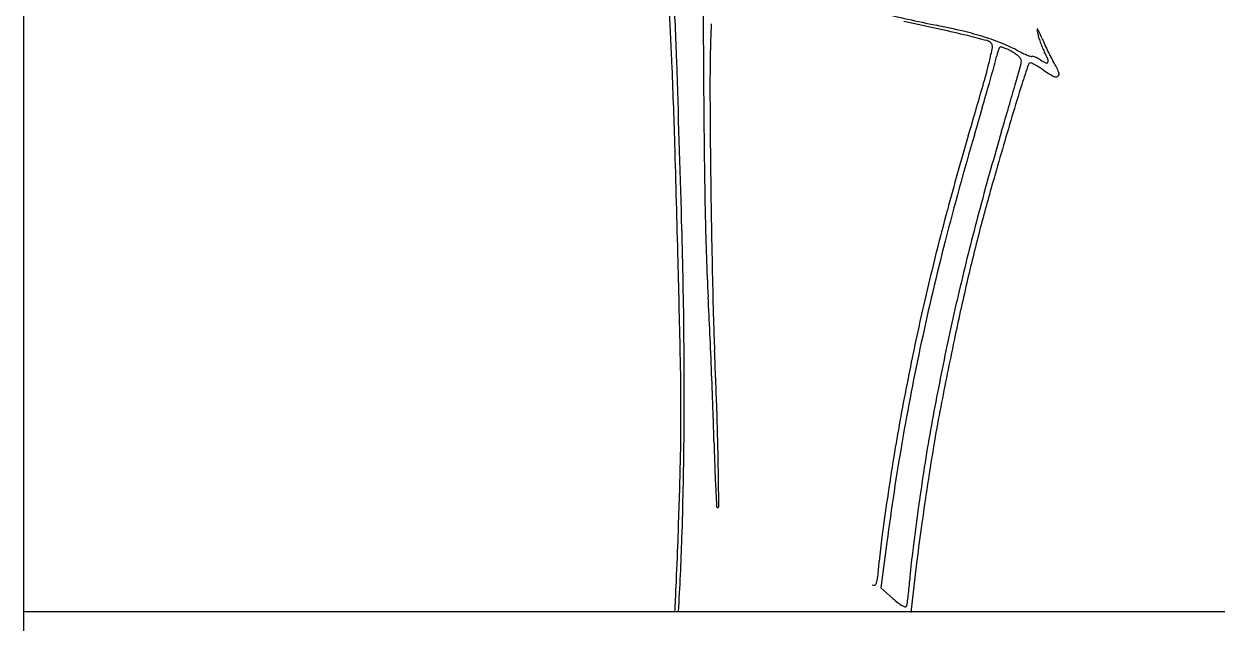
# Model space of a CAD drawing. Header units: millimetres. Extents: x 56222 to 3066687, y -650199 to -121287.
# Drawn here: x 140369.33 to 140375.92, y -185767.96 to -185764.66 of the extents above; entities that cross this region are included whole.
import ezdxf

# ---------------------------------------------------------------- set-up
doc = ezdxf.new("R2010")
doc.units = ezdxf.units.MM
doc.header["$MEASUREMENT"] = 0
doc.layers.add('$TD_AUDIT_GENERATED_(A0BDF17)', color=32, linetype='Continuous', lineweight=30)
doc.layers.add('FURNITURE', color=32, linetype='Continuous', lineweight=9)

msp = doc.modelspace()

# ---------------------------------------------------------------- linework, layer by layer
at = {"layer": '$TD_AUDIT_GENERATED_(A0BDF17)', "linetype": 'Continuous', "lineweight": 25, "ltscale": 2}
for p, q in [((140374.0957, -185767.5124), (140374.0626, -185767.7656)), ((140374.2579, -185767.643), (140374.2276, -185767.9002)), ((140374.0626, -185767.7656), (140374.1285, -185767.824)), ((140376.6512, -185767.8965), (140369.3346, -185767.8965))]:
    msp.add_line(p, q, dxfattribs=at)
for centre, radius, start, end in [((140356.5673, -185765.3851), 16.3773, 1.83964, 3.19593), ((140462.3025, -185764.3593), 89.2206, 180.046119, 180.459794), ((140350.9921, -185765.782), 21.9367, 2.38835, 3.21294), ((140375.82, -185757.5243), 7.2855, 255.97058, 258.51143), ((140378.7761, -185764.9251), 5.6559, 177.27137, 179.09357), ((140369.2989, -185787.7135), 23.5837, 77.52514, 78.03278), ((140373.4924, -185768.9767), 4.4011, 76.5303, 78.51153), ((140373.0126, -185770.9271), 6.3914, 76.18412, 77.52505), ((140374.9254, -185764.685), 0.0016, 38.56157, 186.16168), ((140375.1805, -185764.6575), 0.2582, 186.16187, 190.81205), ((140374.8854, -185764.717), 0.0528, 23.71311, 38.5617), ((140374.109, -185766.4025), 1.754, 72.59196, 76.53031), ((140372.5497, -185772.8093), 8.3296, 75.40832, 76.1841), ((140374.261, -185765.9176), 1.2458, 67.82626, 72.5919), ((140374.6363, -185764.7939), 0.0471, 44.99988, 75.40833), ((140375.1534, -185764.6627), 0.2306, 190.812, 196.62948), ((140375.4757, -185764.5664), 0.567, 196.62944, 199.60017), ((140371.8336, -185766.0574), 3.386, 22.95968, 23.713), ((140376.0875, -185764.2553), 1.2338, 202.95968, 204.70236), ((140373.4045, -185764.557), 1.2933, 346.29738, 349.82171), ((140374.6497, -185764.7805), 0.0282, 349.82165, 44.99992), ((140374.9622, -185764.8899), 0.267, 164.43719, 168.3909), ((140374.8897, -185764.8698), 0.1918, 159.37105, 164.43724), ((140374.8674, -185764.8614), 0.1679, 154.62257, 159.37102), ((140374.7264, -185764.7945), 0.0119, 121.71736, 154.62238), ((140374.7245, -185764.7914), 0.0083, 73.26968, 121.71736), ((140374.6591, -185765.0089), 0.2354, 68.96112, 73.26971), ((140374.3341, -185765.7382), 1.0522, 62.41698, 67.8263), ((140374.6538, -185765.0229), 0.2504, 63.91492, 68.96118), ((140374.5846, -185765.1641), 0.4076, 60.41221, 63.91501), ((140374.6264, -185765.0905), 0.3229, 55.05381, 60.41228), ((140375.1018, -185764.2688), 0.6057, 242.41704, 245.03099), ((140375.0137, -185764.4579), 0.3971, 245.031, 248.61742), ((140375.4992, -185764.5581), 0.5918, 199.60015, 202.54407), ((140375.2812, -185764.6485), 0.3559, 202.54414, 206.85342), ((140374.2708, -185765.1601), 0.7767, 23.43037, 26.85343), ((140376.5705, -185764.0331), 1.7656, 204.70239, 206.03461), ((140376.4535, -185764.0902), 1.6353, 206.03467, 207.38225), ((140335.4612, -185766.4297), 37.4811, 1.70416, 2.38827), ((140041.4295, -185775.5064), 331.6777, 1.687364, 1.839541), ((140384.3148, -185765.0128), 11.1953, 179.09354, 180.30522), ((140371.5431, -185764.1031), 3.2092, 343.8755, 346.29742), ((140334.358, -185753.5456), 41.894, 344.15798, 344.32024), ((140374.2518, -185764.744), 0.4582, 344.32026, 348.39081), ((140374.761, -185764.898), 0.0881, 40.96475, 55.05389), ((140374.794, -185764.8693), 0.0443, 19.91143, 40.96481), ((140374.6599, -185764.8395), 0.1794, 344.16164, 350.6909), ((140374.8088, -185764.8639), 0.0286, 350.69099, 19.91152), ((140380.5154, -185766.8112), 5.9608, 161.09418, 162.20915), ((140375.0199, -185764.4422), 0.414, 248.61744, 251.44359), ((140374.888, -185764.8839), 0.0125, 76.58302, 161.09413), ((140374.8923, -185764.8221), 0.0132, 251.44354, 285.54083), ((140374.8814, -185764.9116), 0.041, 62.50686, 76.58298), ((140374.8992, -185764.8468), 0.0124, 73.50259, 105.54083), ((140374.6622, -185765.3329), 0.5159, 60.30129, 62.50688), ((140374.8678, -185764.9526), 0.1228, 67.56402, 73.50266), ((140374.8581, -185764.9762), 0.1483, 61.6034, 67.56402), ((140374.642, -185765.3682), 0.5566, 57.87683, 60.30127), ((140374.8354, -185765.0181), 0.1959, 56.76609, 61.60342), ((140375.0933, -185764.6246), 0.2745, 236.76604, 243.91653), ((140374.976, -185764.864), 0.00793, 243.91647, 335.0116), ((140374.9654, -185764.8591), 0.0196, 335.01161, 23.43036), ((140375.4644, -185764.6026), 0.5214, 207.38229, 210.54115), ((140374.4974, -185765.1731), 0.6014, 24.56692, 30.54105), ((140327.0304, -185751.3272), 49.6886, 344.0385, 344.16157), ((140374.5734, -185765.4774), 0.6855, 55.80302, 57.87685), ((140375.3813, -185764.2885), 0.7519, 235.80313, 240.90436), ((140375.0261, -185764.9268), 0.0215, 240.90437, 307.14102), ((140375.0288, -185764.9302), 0.0171, 307.14099, 24.5669), ((140323.3602, -185750.1735), 53.3653, 343.56355, 343.87547), ((140347.5606, -185757.292), 28.17, 343.8722, 344.15799), ((140351.9344, -185758.4502), 23.786, 343.73841, 344.03841), ((140381.7204, -185767.1979), 7.2263, 162.20909, 163.67011), ((140430.8683, -185764.6116), 57.7854, 180.459786, 181.099893), ((140436.8299, -185764.733), 63.7112, 180.305219, 180.639826), ((140331.6525, -185752.692), 44.7299, 343.67005, 343.87219), ((140335.7226, -185753.7213), 40.6733, 343.5376, 343.73837), ((140474.5136, -185794.3851), 103.9203, 163.670115, 163.878442), ((140392.0107, -185770.3762), 18.1656, 163.6701, 165.58648), ((140392.2978, -185770.5106), 18.5096, 163.56349, 164.88036), ((140391.5168, -185770.2084), 17.5058, 163.5376, 164.97342), ((140214.7623, -185770.0206), 158.2334, 1.469414, 1.704098), ((140425.4978, -185764.8596), 52.3783, 180.63978, 180.95445), ((140383.9862, -185768.2187), 9.6871, 163.87854, 165.52588), ((140388.9347, -185769.5153), 14.8323, 164.97342, 166.59922), ((140338.9912, -185766.7406), 33.9869, 0.64457, 1.68735), ((140386.2902, -185765.4675), 13.1992, 181.09979, 183.01571), ((140430.5066, -185764.7762), 57.3878, 180.954434, 181.248247), ((140387.9518, -185769.3364), 14.0078, 164.88034, 166.50315), ((140386.3299, -185768.8237), 12.1077, 165.52598, 166.91963), ((140388.3399, -185769.4328), 14.3755, 165.58645, 167.87042), ((140253.4461, -185769.0282), 119.5369, 1.207898, 1.469396), ((140424.3276, -185764.9108), 51.2074, 181.24827, 181.54071), ((140387.4426, -185769.2142), 13.4841, 166.50311, 168.15939), ((140388.4714, -185769.4049), 14.3561, 166.59928, 168.2528), ((140389.1075, -185769.4691), 14.9592, 166.91966, 168.16641), ((140345.5459, -185767.614), 27.6017, 2.6036, 3.01567), ((140382.839, -185766.0267), 9.7038, 181.54074, 182.5434), ((140344.7602, -185766.6758), 28.2174, 359.44576, 0.6446), ((140328.3256, -185768.397), 44.8398, 2.31709, 2.60357), ((140343.2086, -185767.7871), 29.9657, 1.93288, 2.54342), ((140389.5341, -185769.6526), 15.621, 168.15936, 169.64261), ((140387.5339, -185769.2596), 13.5511, 167.87037, 170.22583), ((140399.5962, -185771.6667), 25.6756, 168.16635, 168.99828), ((140358.234, -185766.8188), 14.7257, 359.98545, 1.20791), ((140389.1143, -185769.5386), 15.0127, 168.25288, 169.85186), ((140330.5037, -185768.3089), 42.6599, 2.02807, 2.31707), ((140354.8586, -185767.3939), 18.3091, 1.04982, 1.93286), ((140381.5935, -185768.1668), 7.3359, 168.9982, 170.49864), ((140362.2939, -185766.8198), 10.6658, 358.46822, 359.98539), ((140357.0158, -185767.3701), 16.1312, 1.43078, 2.02803), ((140383.6216, -185768.572), 9.6106, 169.64265, 170.83691), ((140382.9038, -185768.4269), 8.7035, 169.85186, 171.23359), ((140348.984, -185766.7166), 23.9935, 358.15477, 359.44574), ((140386.2755, -185766.6392), 13.1376, 181.43075, 182.02502), ((140387.7821, -185769.3023), 13.8029, 170.22584, 172.54899), ((140391.9714, -185769.9037), 17.8582, 170.49863, 171.27052), ((140391.1701, -185769.7896), 17.2567, 170.83696, 171.60747), ((140332.0788, -185766.0118), 40.8917, 357.90971, 358.46823), ((140379.7854, -185766.8687), 6.6435, 182.02503, 183.01486), ((140257.8682, -185769.1713), 115.3158, 0.92286, 1.049827), ((140390.1602, -185769.5459), 16.0457, 171.2335, 172.1076), ((140406.6378, -185765.4544), 33.5332, 183.01491, 183.1868), ((140392.3731, -185769.9654), 18.2646, 171.27055, 172.04037), ((140373.1606, -185767.3184), 0.00412, 183.18686, 269.99985), ((140373.1606, -185767.3141), 0.00836, 269.99988, 0.92292), ((140391.0556, -185769.7727), 17.141, 171.60745, 172.33029), ((140389.7491, -185769.489), 15.6306, 172.10755, 172.95209), ((140383.7522, -185768.76), 9.5598, 172.04036, 173.29008), ((140343.3713, -185766.424), 29.5916, 357.41311, 357.90975), ((140359.5825, -185767.0581), 13.3894, 356.41001, 358.1548), ((140376.7541, -185767.8468), 2.7103, 172.33025, 175.15502), ((140377.4251, -185767.9653), 3.2129, 172.95215, 175.68182), ((140369.1933, -185767.2059), 4.8776, 354.13542, 355.15505), ((140373.8557, -185767.6848), 0.1907, 343.44876, 354.13538), ((140350.5209, -185766.7471), 22.4348, 357.06328, 357.41314), ((140374.0235, -185767.737), 0.0139, 231.32194, 291.08598), ((140374.0225, -185767.7344), 0.0166, 291.08591, 343.44867), ((140372.74, -185767.629), 1.4841, 352.6984, 354.42755), ((140371.95, -185767.5519), 2.2779, 354.42753, 355.68184), ((140374.5615, -185767.3358), 0.6526, 228.42743, 231.72538), ((140372.3772, -185767.5825), 1.8499, 351.53941, 352.69838), ((140374.2655, -185767.7109), 0.1748, 231.72551, 240.51313), ((140374.2136, -185767.8027), 0.0693, 240.51318, 254.65848), ((140374.1971, -185767.863), 0.00682, 254.65853, 331.70375), ((140374.1719, -185767.8494), 0.0355, 331.70367, 351.5393)]:
    msp.add_arc(centre, radius, start, end, dxfattribs=at)
at = {"layer": 'FURNITURE', "lineweight": 30}
msp.add_line((140369.3346, -185786.9938), (140369.3346, -185728.3975), dxfattribs=at)

doc.saveas('drawing.dxf')
